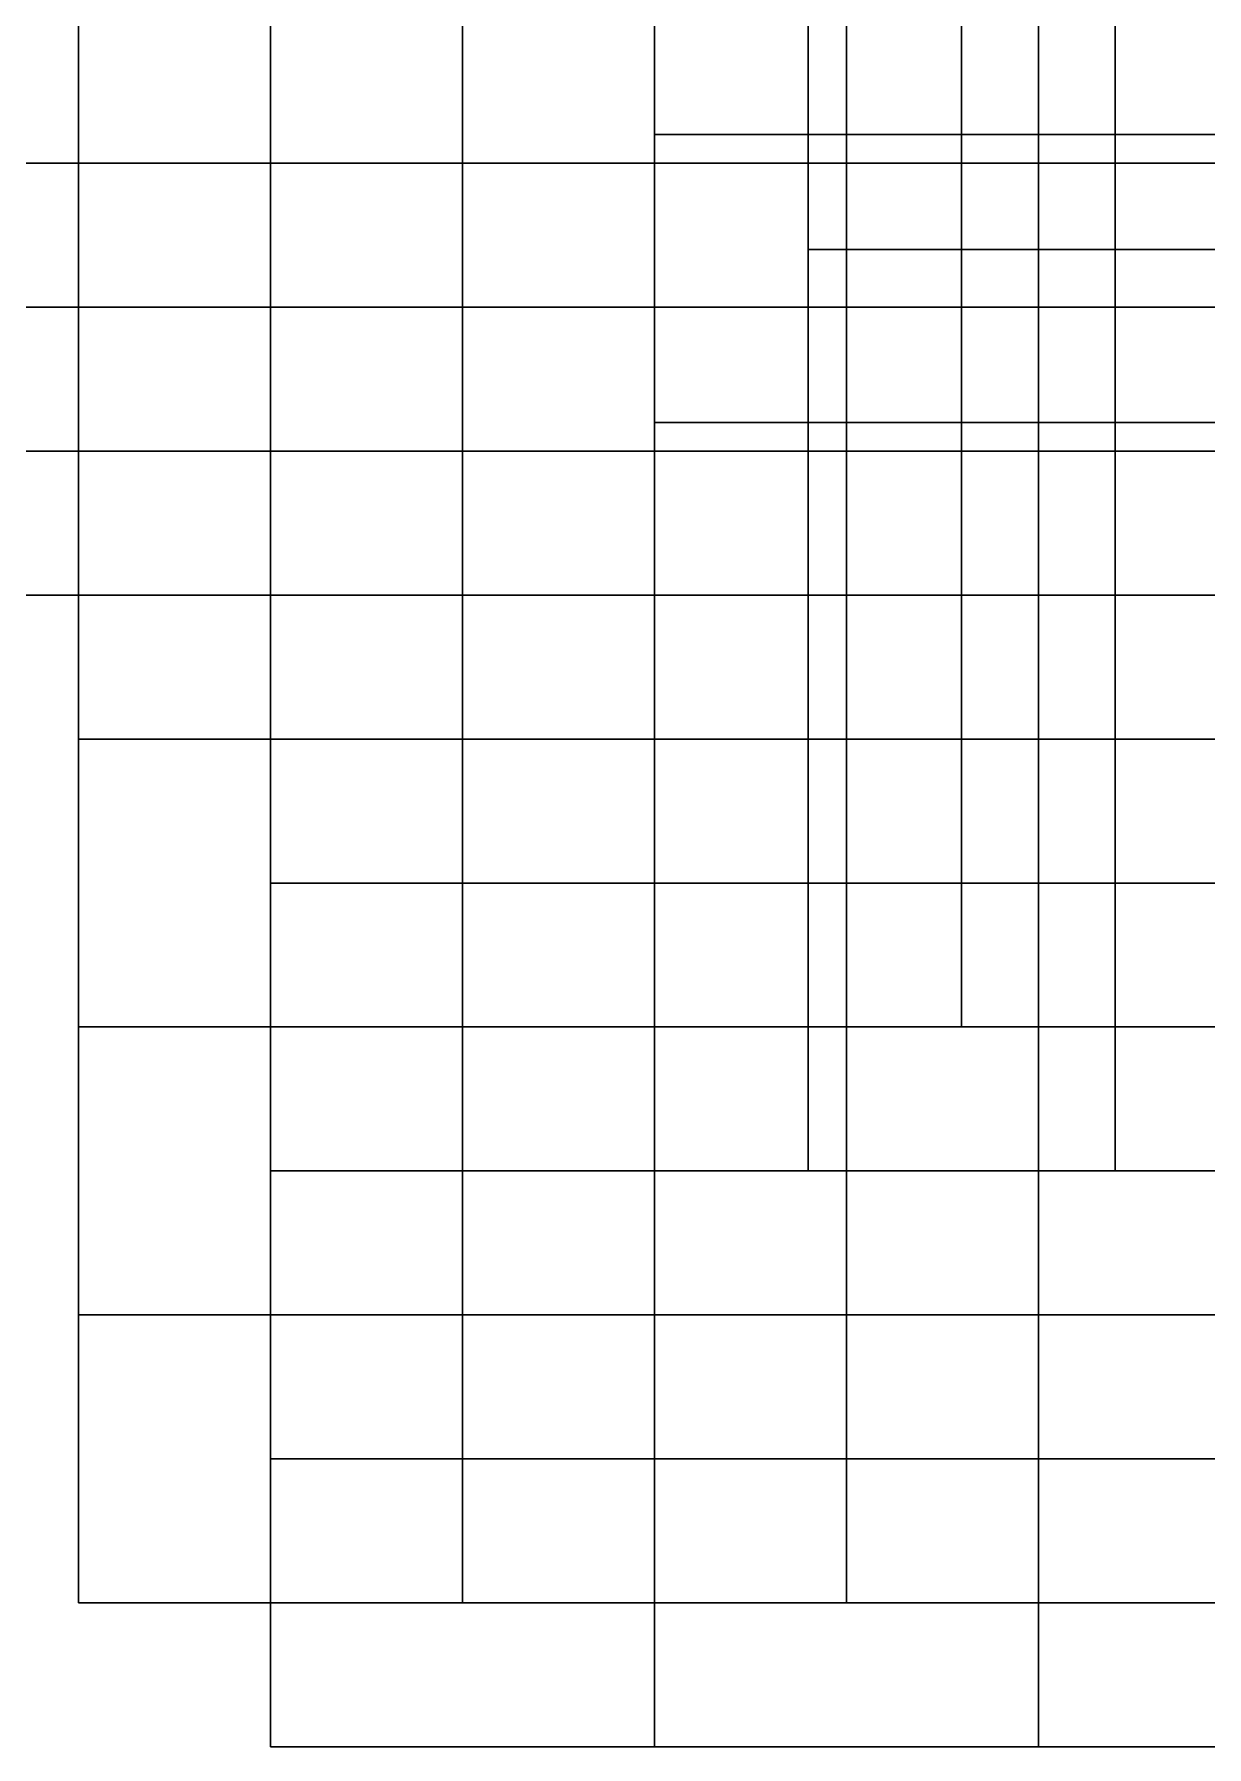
# Model space of a CAD drawing. Extents: x -2.5 to 67.5, y -27.5 to 12.5.
# Drawn here: x 22.31 to 27.4, y -7.5 to -0.07 of the extents above; entities that cross this region are included whole.
import ezdxf

# ---------------------------------------------------------------- set-up
doc = ezdxf.new("R2010")
doc.units = 0
doc.layers.add('M0', color=13, linetype='CONTINUOUS')
doc.layers.add('M1', color=11, linetype='CONTINUOUS')

msp = doc.modelspace()

# ---------------------------------------------------------------- linework, layer by layer
at = {"layer": 'M0', "color": 135}
for points in [[(22.5, -0.625), (20.625, -0.625), (20.625, 0.9375), (22.5, 0.9375)], [(20.625, -0.625, 1), (22.5, -0.625, 1), (22.5, 0.9375, 1), (20.625, 0.9375, 1)], [(22.5, -0.625, 1), (22.5, -0.625), (22.5, 0.9375), (22.5, 0.9375, 1)], [(22.5, -0.625), (22.5, -0.625, 1), (22.5, 0.9375, 1), (22.5, 0.9375)], [(24.167, -0.625), (22.5, -0.625), (22.5, 0.9375), (24.167, 0.9375)], [(22.5, -0.625, 1), (24.167, -0.625, 1), (24.167, 0.9375, 1), (22.5, 0.9375, 1)], [(24.167, -0.625, 1), (24.167, -0.625), (24.167, 0.9375), (24.167, 0.9375, 1)], [(24.167, -0.625), (24.167, -0.625, 1), (24.167, 0.9375, 1), (24.167, 0.9375)], [(25.833, -0.625), (24.167, -0.625), (24.167, 0.9375), (25.833, 0.9375)], [(24.167, -0.625, 1), (25.833, -0.625, 1), (25.833, 0.9375, 1), (24.167, 0.9375, 1)], [(25.833, -0.625, 1), (25.833, -0.625), (25.833, 0.9375), (25.833, 0.9375, 1)], [(25.833, -0.625), (25.833, -0.625, 1), (25.833, 0.9375, 1), (25.833, 0.9375)], [(27.5, -0.625), (25.833, -0.625), (25.833, 0.9375), (27.5, 0.9375)], [(25.833, -0.625, 1), (27.5, -0.625, 1), (27.5, 0.9375, 1), (25.833, 0.9375, 1)], [(21.563, -1.25), (21.563, 0), (23.333, 0), (23.333, -1.25)], [(21.563, 0, 1), (21.563, -1.25, 1), (23.333, -1.25, 1), (23.333, 0, 1)], [(23.333, -1.25), (23.333, 0), (23.333, 0, 1), (23.333, -1.25, 1)], [(23.333, 0), (23.333, -1.25), (23.333, -1.25, 1), (23.333, 0, 1)], [(23.333, -1.25), (23.333, 0), (25, 0), (25, -1.25)], [(23.333, 0, 1), (23.333, -1.25, 1), (25, -1.25, 1), (25, 0, 1)], [(25, -1.25), (25, 0), (25, 0, 1), (25, -1.25, 1)], [(25, 0), (25, -1.25), (25, -1.25, 1), (25, 0, 1)], [(25, -1.25), (25, 0), (26.667, 0), (26.667, -1.25)], [(25, 0, 1), (25, -1.25, 1), (26.667, -1.25, 1), (26.667, 0, 1)], [(26.667, -1.25), (26.667, 0), (26.667, 0, 1), (26.667, -1.25, 1)], [(26.667, 0), (26.667, -1.25), (26.667, -1.25, 1), (26.667, 0, 1)], [(26.667, -1.25), (26.667, 0), (28.125, 0), (28.125, -1.25)], [(26.667, 0, 1), (26.667, -1.25, 1), (28.125, -1.25, 1), (28.125, 0, 1)], [(22.5, -0.625), (20.625, -0.625), (20.625, -0.625, 1), (22.5, -0.625, 1)], [(22.5, -1.875), (20.625, -1.875), (20.625, -0.625), (22.5, -0.625)], [(20.625, -1.875, 1), (22.5, -1.875, 1), (22.5, -0.625, 1), (20.625, -0.625, 1)], [(20.625, -0.625), (22.5, -0.625), (22.5, -0.625, 1), (20.625, -0.625, 1)], [(22.5, -1.875, 1), (22.5, -1.875), (22.5, -0.625), (22.5, -0.625, 1)], [(24.167, -0.625), (22.5, -0.625), (22.5, -0.625, 1), (24.167, -0.625, 1)], [(22.5, -1.875), (22.5, -1.875, 1), (22.5, -0.625, 1), (22.5, -0.625)], [(24.167, -1.875), (22.5, -1.875), (22.5, -0.625), (24.167, -0.625)], [(22.5, -1.875, 1), (24.167, -1.875, 1), (24.167, -0.625, 1), (22.5, -0.625, 1)], [(22.5, -0.625), (24.167, -0.625), (24.167, -0.625, 1), (22.5, -0.625, 1)], [(24.167, -1.875, 1), (24.167, -1.875), (24.167, -0.625), (24.167, -0.625, 1)], [(25.833, -0.625), (24.167, -0.625), (24.167, -0.625, 1), (25.833, -0.625, 1)], [(24.167, -1.875), (24.167, -1.875, 1), (24.167, -0.625, 1), (24.167, -0.625)], [(25.833, -1.875), (24.167, -1.875), (24.167, -0.625), (25.833, -0.625)], [(24.167, -1.875, 1), (25.833, -1.875, 1), (25.833, -0.625, 1), (24.167, -0.625, 1)], [(24.167, -0.625), (25.833, -0.625), (25.833, -0.625, 1), (24.167, -0.625, 1)], [(25.833, -1.875, 1), (25.833, -1.875), (25.833, -0.625), (25.833, -0.625, 1)], [(27.5, -0.625), (25.833, -0.625), (25.833, -0.625, 1), (27.5, -0.625, 1)], [(25.833, -1.875), (25.833, -1.875, 1), (25.833, -0.625, 1), (25.833, -0.625)], [(27.5, -1.875), (25.833, -1.875), (25.833, -0.625), (27.5, -0.625)], [(25.833, -1.875, 1), (27.5, -1.875, 1), (27.5, -0.625, 1), (25.833, -0.625, 1)], [(25.833, -0.625), (27.5, -0.625), (27.5, -0.625, 1), (25.833, -0.625, 1)], [(21.563, -1.25), (21.563, -1.25, 1), (23.333, -1.25, 1), (23.333, -1.25)], [(21.563, -2.5), (21.563, -1.25), (23.333, -1.25), (23.333, -2.5)], [(21.563, -1.25, 1), (21.563, -2.5, 1), (23.333, -2.5, 1), (23.333, -1.25, 1)], [(21.563, -1.25, 1), (21.563, -1.25), (23.333, -1.25), (23.333, -1.25, 1)], [(23.333, -2.5), (23.333, -1.25), (23.333, -1.25, 1), (23.333, -2.5, 1)], [(23.333, -1.25), (23.333, -2.5), (23.333, -2.5, 1), (23.333, -1.25, 1)], [(23.333, -1.25), (23.333, -1.25, 1), (25, -1.25, 1), (25, -1.25)], [(23.333, -2.5), (23.333, -1.25), (25, -1.25), (25, -2.5)], [(23.333, -1.25, 1), (23.333, -2.5, 1), (25, -2.5, 1), (25, -1.25, 1)], [(23.333, -1.25, 1), (23.333, -1.25), (25, -1.25), (25, -1.25, 1)], [(25, -2.5), (25, -1.25), (25, -1.25, 1), (25, -2.5, 1)], [(25, -1.25), (25, -2.5), (25, -2.5, 1), (25, -1.25, 1)], [(25, -1.25), (25, -1.25, 1), (26.667, -1.25, 1), (26.667, -1.25)], [(25, -2.5), (25, -1.25), (26.667, -1.25), (26.667, -2.5)], [(25, -1.25, 1), (25, -2.5, 1), (26.667, -2.5, 1), (26.667, -1.25, 1)], [(25, -1.25, 1), (25, -1.25), (26.667, -1.25), (26.667, -1.25, 1)], [(26.667, -2.5), (26.667, -1.25), (26.667, -1.25, 1), (26.667, -2.5, 1)], [(26.667, -1.25), (26.667, -2.5), (26.667, -2.5, 1), (26.667, -1.25, 1)], [(26.667, -1.25), (26.667, -1.25, 1), (28.125, -1.25, 1), (28.125, -1.25)], [(26.667, -2.5), (26.667, -1.25), (28.125, -1.25), (28.125, -2.5)], [(26.667, -1.25, 1), (26.667, -2.5, 1), (28.125, -2.5, 1), (28.125, -1.25, 1)], [(26.667, -1.25, 1), (26.667, -1.25), (28.125, -1.25), (28.125, -1.25, 1)], [(20.625, -1.875), (22.5, -1.875), (22.5, -1.875, 1), (20.625, -1.875, 1)], [(24.167, -1.875), (22.5, -1.875), (22.5, -1.875, 1), (24.167, -1.875, 1)], [(22.5, -3.125), (22.5, -3.125, 1), (22.5, -1.875, 1), (22.5, -1.875)], [(24.167, -3.125), (22.5, -3.125), (22.5, -1.875), (24.167, -1.875)], [(22.5, -3.125, 1), (24.167, -3.125, 1), (24.167, -1.875, 1), (22.5, -1.875, 1)], [(22.5, -1.875), (24.167, -1.875), (24.167, -1.875, 1), (22.5, -1.875, 1)], [(24.167, -3.125, 1), (24.167, -3.125), (24.167, -1.875), (24.167, -1.875, 1)], [(25.833, -1.875), (24.167, -1.875), (24.167, -1.875, 1), (25.833, -1.875, 1)], [(24.167, -3.125), (24.167, -3.125, 1), (24.167, -1.875, 1), (24.167, -1.875)], [(25.833, -3.125), (24.167, -3.125), (24.167, -1.875), (25.833, -1.875)], [(24.167, -3.125, 1), (25.833, -3.125, 1), (25.833, -1.875, 1), (24.167, -1.875, 1)], [(24.167, -1.875), (25.833, -1.875), (25.833, -1.875, 1), (24.167, -1.875, 1)], [(25.833, -3.125, 1), (25.833, -3.125), (25.833, -1.875), (25.833, -1.875, 1)], [(27.5, -1.875), (25.833, -1.875), (25.833, -1.875, 1), (27.5, -1.875, 1)], [(25.833, -3.125), (25.833, -3.125, 1), (25.833, -1.875, 1), (25.833, -1.875)], [(27.5, -3.125), (25.833, -3.125), (25.833, -1.875), (27.5, -1.875)], [(25.833, -3.125, 1), (27.5, -3.125, 1), (27.5, -1.875, 1), (25.833, -1.875, 1)], [(25.833, -1.875), (27.5, -1.875), (27.5, -1.875, 1), (25.833, -1.875, 1)], [(21.563, -2.5, 1), (21.563, -2.5), (23.333, -2.5), (23.333, -2.5, 1)], [(23.333, -2.5), (23.333, -3.75), (23.333, -3.75, 1), (23.333, -2.5, 1)], [(23.333, -2.5), (23.333, -2.5, 1), (25, -2.5, 1), (25, -2.5)], [(23.333, -3.75), (23.333, -2.5), (25, -2.5), (25, -3.75)], [(23.333, -2.5, 1), (23.333, -3.75, 1), (25, -3.75, 1), (25, -2.5, 1)], [(23.333, -2.5, 1), (23.333, -2.5), (25, -2.5), (25, -2.5, 1)], [(25, -3.75), (25, -2.5), (25, -2.5, 1), (25, -3.75, 1)], [(25, -2.5), (25, -3.75), (25, -3.75, 1), (25, -2.5, 1)], [(25, -2.5), (25, -2.5, 1), (26.667, -2.5, 1), (26.667, -2.5)], [(25, -3.75), (25, -2.5), (26.667, -2.5), (26.667, -3.75)], [(25, -2.5, 1), (25, -3.75, 1), (26.667, -3.75, 1), (26.667, -2.5, 1)], [(25, -2.5, 1), (25, -2.5), (26.667, -2.5), (26.667, -2.5, 1)], [(26.667, -3.75), (26.667, -2.5), (26.667, -2.5, 1), (26.667, -3.75, 1)], [(26.667, -2.5), (26.667, -3.75), (26.667, -3.75, 1), (26.667, -2.5, 1)], [(26.667, -2.5), (26.667, -2.5, 1), (28.125, -2.5, 1), (28.125, -2.5)], [(26.667, -3.75), (26.667, -2.5), (28.125, -2.5), (28.125, -3.75)], [(26.667, -2.5, 1), (26.667, -3.75, 1), (28.125, -3.75, 1), (28.125, -2.5, 1)], [(26.667, -2.5, 1), (26.667, -2.5), (28.125, -2.5), (28.125, -2.5, 1)], [(24.167, -3.125), (22.5, -3.125), (22.5, -3.125, 1), (24.167, -3.125, 1)], [(22.5, -4.375), (22.5, -4.375, 1), (22.5, -3.125, 1), (22.5, -3.125)], [(24.167, -4.375), (22.5, -4.375), (22.5, -3.125), (24.167, -3.125)], [(22.5, -4.375, 1), (24.167, -4.375, 1), (24.167, -3.125, 1), (22.5, -3.125, 1)], [(22.5, -3.125), (24.167, -3.125), (24.167, -3.125, 1), (22.5, -3.125, 1)], [(24.167, -4.375, 1), (24.167, -4.375), (24.167, -3.125), (24.167, -3.125, 1)], [(25.833, -3.125), (24.167, -3.125), (24.167, -3.125, 1), (25.833, -3.125, 1)], [(24.167, -4.375), (24.167, -4.375, 1), (24.167, -3.125, 1), (24.167, -3.125)], [(25.833, -4.375), (24.167, -4.375), (24.167, -3.125), (25.833, -3.125)], [(24.167, -4.375, 1), (25.833, -4.375, 1), (25.833, -3.125, 1), (24.167, -3.125, 1)], [(24.167, -3.125), (25.833, -3.125), (25.833, -3.125, 1), (24.167, -3.125, 1)], [(25.833, -4.375, 1), (25.833, -4.375), (25.833, -3.125), (25.833, -3.125, 1)], [(27.5, -3.125), (25.833, -3.125), (25.833, -3.125, 1), (27.5, -3.125, 1)], [(25.833, -4.375), (25.833, -4.375, 1), (25.833, -3.125, 1), (25.833, -3.125)], [(27.5, -4.375), (25.833, -4.375), (25.833, -3.125), (27.5, -3.125)], [(25.833, -4.375, 1), (27.5, -4.375, 1), (27.5, -3.125, 1), (25.833, -3.125, 1)], [(25.833, -3.125), (27.5, -3.125), (27.5, -3.125, 1), (25.833, -3.125, 1)], [(23.333, -3.75), (23.333, -5), (23.333, -5, 1), (23.333, -3.75, 1)], [(23.333, -3.75), (23.333, -3.75, 1), (25, -3.75, 1), (25, -3.75)], [(23.333, -5), (23.333, -3.75), (25, -3.75), (25, -5)], [(23.333, -3.75, 1), (23.333, -5, 1), (25, -5, 1), (25, -3.75, 1)], [(23.333, -3.75, 1), (23.333, -3.75), (25, -3.75), (25, -3.75, 1)], [(25, -5), (25, -3.75), (25, -3.75, 1), (25, -5, 1)], [(25, -3.75), (25, -5), (25, -5, 1), (25, -3.75, 1)], [(25, -3.75), (25, -3.75, 1), (26.667, -3.75, 1), (26.667, -3.75)], [(25, -5), (25, -3.75), (26.667, -3.75), (26.667, -5)], [(25, -3.75, 1), (25, -5, 1), (26.667, -5, 1), (26.667, -3.75, 1)], [(25, -3.75, 1), (25, -3.75), (26.667, -3.75), (26.667, -3.75, 1)], [(26.667, -5), (26.667, -3.75), (26.667, -3.75, 1), (26.667, -5, 1)], [(26.667, -3.75), (26.667, -5), (26.667, -5, 1), (26.667, -3.75, 1)], [(26.667, -3.75), (26.667, -3.75, 1), (28.125, -3.75, 1), (28.125, -3.75)], [(26.667, -5), (26.667, -3.75), (28.125, -3.75), (28.125, -5)], [(26.667, -3.75, 1), (26.667, -5, 1), (28.125, -5, 1), (28.125, -3.75, 1)], [(26.667, -3.75, 1), (26.667, -3.75), (28.125, -3.75), (28.125, -3.75, 1)], [(24.167, -4.375), (22.5, -4.375), (22.5, -4.375, 1), (24.167, -4.375, 1)], [(22.5, -5.625), (22.5, -5.625, 1), (22.5, -4.375, 1), (22.5, -4.375)], [(24.167, -5.625), (22.5, -5.625), (22.5, -4.375), (24.167, -4.375)], [(22.5, -5.625, 1), (24.167, -5.625, 1), (24.167, -4.375, 1), (22.5, -4.375, 1)], [(22.5, -4.375), (24.167, -4.375), (24.167, -4.375, 1), (22.5, -4.375, 1)], [(24.167, -5.625, 1), (24.167, -5.625), (24.167, -4.375), (24.167, -4.375, 1)], [(25.833, -4.375), (24.167, -4.375), (24.167, -4.375, 1), (25.833, -4.375, 1)], [(24.167, -5.625), (24.167, -5.625, 1), (24.167, -4.375, 1), (24.167, -4.375)], [(25.833, -5.625), (24.167, -5.625), (24.167, -4.375), (25.833, -4.375)], [(24.167, -5.625, 1), (25.833, -5.625, 1), (25.833, -4.375, 1), (24.167, -4.375, 1)], [(24.167, -4.375), (25.833, -4.375), (25.833, -4.375, 1), (24.167, -4.375, 1)], [(25.833, -5.625, 1), (25.833, -5.625), (25.833, -4.375), (25.833, -4.375, 1)], [(27.5, -4.375), (25.833, -4.375), (25.833, -4.375, 1), (27.5, -4.375, 1)], [(25.833, -5.625), (25.833, -5.625, 1), (25.833, -4.375, 1), (25.833, -4.375)], [(27.5, -5.625), (25.833, -5.625), (25.833, -4.375), (27.5, -4.375)], [(25.833, -5.625, 1), (27.5, -5.625, 1), (27.5, -4.375, 1), (25.833, -4.375, 1)], [(25.833, -4.375), (27.5, -4.375), (27.5, -4.375, 1), (25.833, -4.375, 1)], [(23.333, -5), (23.333, -6.25), (23.333, -6.25, 1), (23.333, -5, 1)], [(23.333, -5), (23.333, -5, 1), (25, -5, 1), (25, -5)], [(23.333, -6.25), (23.333, -5), (25, -5), (25, -6.25)], [(23.333, -5, 1), (23.333, -6.25, 1), (25, -6.25, 1), (25, -5, 1)], [(23.333, -5, 1), (23.333, -5), (25, -5), (25, -5, 1)], [(25, -6.25), (25, -5), (25, -5, 1), (25, -6.25, 1)], [(25, -5), (25, -6.25), (25, -6.25, 1), (25, -5, 1)], [(25, -5), (25, -5, 1), (26.667, -5, 1), (26.667, -5)], [(25, -6.25), (25, -5), (26.667, -5), (26.667, -6.25)], [(25, -5, 1), (25, -6.25, 1), (26.667, -6.25, 1), (26.667, -5, 1)], [(25, -5, 1), (25, -5), (26.667, -5), (26.667, -5, 1)], [(26.667, -6.25), (26.667, -5), (26.667, -5, 1), (26.667, -6.25, 1)], [(26.667, -5), (26.667, -6.25), (26.667, -6.25, 1), (26.667, -5, 1)], [(26.667, -5), (26.667, -5, 1), (28.125, -5, 1), (28.125, -5)], [(26.667, -6.25), (26.667, -5), (28.125, -5), (28.125, -6.25)], [(26.667, -5, 1), (26.667, -6.25, 1), (28.125, -6.25, 1), (28.125, -5, 1)], [(26.667, -5, 1), (26.667, -5), (28.125, -5), (28.125, -5, 1)], [(24.167, -5.625), (22.5, -5.625), (22.5, -5.625, 1), (24.167, -5.625, 1)], [(22.5, -6.875), (22.5, -6.875, 1), (22.5, -5.625, 1), (22.5, -5.625)], [(24.167, -6.875), (22.5, -6.875), (22.5, -5.625), (24.167, -5.625)], [(22.5, -6.875, 1), (24.167, -6.875, 1), (24.167, -5.625, 1), (22.5, -5.625, 1)], [(22.5, -5.625), (24.167, -5.625), (24.167, -5.625, 1), (22.5, -5.625, 1)], [(24.167, -6.875, 1), (24.167, -6.875), (24.167, -5.625), (24.167, -5.625, 1)], [(25.833, -5.625), (24.167, -5.625), (24.167, -5.625, 1), (25.833, -5.625, 1)], [(24.167, -6.875), (24.167, -6.875, 1), (24.167, -5.625, 1), (24.167, -5.625)], [(25.833, -6.875), (24.167, -6.875), (24.167, -5.625), (25.833, -5.625)], [(24.167, -6.875, 1), (25.833, -6.875, 1), (25.833, -5.625, 1), (24.167, -5.625, 1)], [(24.167, -5.625), (25.833, -5.625), (25.833, -5.625, 1), (24.167, -5.625, 1)], [(25.833, -6.875, 1), (25.833, -6.875), (25.833, -5.625), (25.833, -5.625, 1)], [(27.5, -5.625), (25.833, -5.625), (25.833, -5.625, 1), (27.5, -5.625, 1)], [(25.833, -6.875), (25.833, -6.875, 1), (25.833, -5.625, 1), (25.833, -5.625)], [(27.5, -6.875), (25.833, -6.875), (25.833, -5.625), (27.5, -5.625)], [(25.833, -6.875, 1), (27.5, -6.875, 1), (27.5, -5.625, 1), (25.833, -5.625, 1)], [(25.833, -5.625), (27.5, -5.625), (27.5, -5.625, 1), (25.833, -5.625, 1)], [(23.333, -6.25), (23.333, -7.5), (23.333, -7.5, 1), (23.333, -6.25, 1)], [(23.333, -6.25), (23.333, -6.25, 1), (25, -6.25, 1), (25, -6.25)], [(23.333, -7.5), (23.333, -6.25), (25, -6.25), (25, -7.5)], [(23.333, -6.25, 1), (23.333, -7.5, 1), (25, -7.5, 1), (25, -6.25, 1)], [(23.333, -6.25, 1), (23.333, -6.25), (25, -6.25), (25, -6.25, 1)], [(25, -7.5), (25, -6.25), (25, -6.25, 1), (25, -7.5, 1)], [(25, -6.25), (25, -7.5), (25, -7.5, 1), (25, -6.25, 1)], [(25, -6.25), (25, -6.25, 1), (26.667, -6.25, 1), (26.667, -6.25)], [(25, -7.5), (25, -6.25), (26.667, -6.25), (26.667, -7.5)], [(25, -6.25, 1), (25, -7.5, 1), (26.667, -7.5, 1), (26.667, -6.25, 1)], [(25, -6.25, 1), (25, -6.25), (26.667, -6.25), (26.667, -6.25, 1)], [(26.667, -7.5), (26.667, -6.25), (26.667, -6.25, 1), (26.667, -7.5, 1)], [(26.667, -6.25), (26.667, -7.5), (26.667, -7.5, 1), (26.667, -6.25, 1)], [(26.667, -6.25), (26.667, -6.25, 1), (28.125, -6.25, 1), (28.125, -6.25)], [(26.667, -7.5), (26.667, -6.25), (28.125, -6.25), (28.125, -7.5)], [(26.667, -6.25, 1), (26.667, -7.5, 1), (28.125, -7.5, 1), (28.125, -6.25, 1)], [(26.667, -6.25, 1), (26.667, -6.25), (28.125, -6.25), (28.125, -6.25, 1)], [(22.5, -6.875), (24.167, -6.875), (24.167, -6.875, 1), (22.5, -6.875, 1)], [(24.167, -6.875), (25.833, -6.875), (25.833, -6.875, 1), (24.167, -6.875, 1)], [(25.833, -6.875), (27.5, -6.875), (27.5, -6.875, 1), (25.833, -6.875, 1)], [(23.333, -7.5, 1), (23.333, -7.5), (25, -7.5), (25, -7.5, 1)], [(25, -7.5, 1), (25, -7.5), (26.667, -7.5), (26.667, -7.5, 1)], [(26.667, -7.5, 1), (26.667, -7.5), (28.125, -7.5), (28.125, -7.5, 1)]]:
    msp.add_3dface(points, dxfattribs=at)
at = {"layer": 'M1', "color": 10}
for points in [[(25, -0.5, 1.75), (25, -0.5, 3), (25, 0.8335, 3), (25, 0.8335, 1.75)], [(26.333, -0.5, 1.75), (25, -0.5, 1.75), (25, 0.8335, 1.75), (26.333, 0.8335, 1.75)], [(25, -0.5, 3), (26.333, -0.5, 3), (26.333, 0.8335, 3), (25, 0.8335, 3)], [(26.333, -0.5, 3), (26.333, -0.5, 1.75), (26.333, 0.8335, 1.75), (26.333, 0.8335, 3)], [(26.333, -0.5, 1.75), (26.333, -0.5, 3), (26.333, 0.8335, 3), (26.333, 0.8335, 1.75)], [(27.667, -0.5, 1.75), (26.333, -0.5, 1.75), (26.333, 0.8335, 1.75), (27.667, 0.8335, 1.75)], [(26.333, -0.5, 3), (27.667, -0.5, 3), (27.667, 0.8335, 3), (26.333, 0.8335, 3)], [(25.667, 0, 1.75), (25.667, -1, 1.75), (25.667, -1, 3), (25.667, 0, 3)], [(25.667, -1, 1.75), (25.667, 0, 1.75), (27, 0, 1.75), (27, -1, 1.75)], [(25.667, 0, 3), (25.667, -1, 3), (27, -1, 3), (27, 0, 3)], [(27, -1, 1.75), (27, 0, 1.75), (27, 0, 3), (27, -1, 3)], [(27, 0, 1.75), (27, -1, 1.75), (27, -1, 3), (27, 0, 3)], [(27, -1, 1.75), (27, 0, 1.75), (28.333, 0, 1.75), (28.333, -1, 1.75)], [(27, 0, 3), (27, -1, 3), (28.333, -1, 3), (28.333, 0, 3)], [(26.333, -0.5, 1.75), (25, -0.5, 1.75), (25, -0.5, 3), (26.333, -0.5, 3)], [(25, -1.75, 1.75), (25, -1.75, 3), (25, -0.5, 3), (25, -0.5, 1.75)], [(26.333, -1.75, 1.75), (25, -1.75, 1.75), (25, -0.5, 1.75), (26.333, -0.5, 1.75)], [(25, -1.75, 3), (26.333, -1.75, 3), (26.333, -0.5, 3), (25, -0.5, 3)], [(25, -0.5, 1.75), (26.333, -0.5, 1.75), (26.333, -0.5, 3), (25, -0.5, 3)], [(26.333, -1.75, 3), (26.333, -1.75, 1.75), (26.333, -0.5, 1.75), (26.333, -0.5, 3)], [(27.667, -0.5, 1.75), (26.333, -0.5, 1.75), (26.333, -0.5, 3), (27.667, -0.5, 3)], [(26.333, -1.75, 1.75), (26.333, -1.75, 3), (26.333, -0.5, 3), (26.333, -0.5, 1.75)], [(27.667, -1.75, 1.75), (26.333, -1.75, 1.75), (26.333, -0.5, 1.75), (27.667, -0.5, 1.75)], [(26.333, -1.75, 3), (27.667, -1.75, 3), (27.667, -0.5, 3), (26.333, -0.5, 3)], [(26.333, -0.5, 1.75), (27.667, -0.5, 1.75), (27.667, -0.5, 3), (26.333, -0.5, 3)], [(25.667, -1, 1.75), (25.667, -2.5, 1.75), (25.667, -2.5, 3), (25.667, -1, 3)], [(25.667, -1, 1.75), (25.667, -1, 3), (27, -1, 3), (27, -1, 1.75)], [(25.667, -2.5, 1.75), (25.667, -1, 1.75), (27, -1, 1.75), (27, -2.5, 1.75)], [(25.667, -1, 3), (25.667, -2.5, 3), (27, -2.5, 3), (27, -1, 3)], [(25.667, -1, 3), (25.667, -1, 1.75), (27, -1, 1.75), (27, -1, 3)], [(27, -2.5, 1.75), (27, -1, 1.75), (27, -1, 3), (27, -2.5, 3)], [(27, -1, 1.75), (27, -2.5, 1.75), (27, -2.5, 3), (27, -1, 3)], [(27, -1, 1.75), (27, -1, 3), (28.333, -1, 3), (28.333, -1, 1.75)], [(27, -2.5, 1.75), (27, -1, 1.75), (28.333, -1, 1.75), (28.333, -2.5, 1.75)], [(27, -1, 3), (27, -2.5, 3), (28.333, -2.5, 3), (28.333, -1, 3)], [(27, -1, 3), (27, -1, 1.75), (28.333, -1, 1.75), (28.333, -1, 3)], [(26.333, -1.75, 1.75), (25, -1.75, 1.75), (25, -1.75, 3), (26.333, -1.75, 3)], [(25, -3.125, 1.75), (25, -3.125, 3), (25, -1.75, 3), (25, -1.75, 1.75)], [(26.333, -3.125, 1.75), (25, -3.125, 1.75), (25, -1.75, 1.75), (26.333, -1.75, 1.75)], [(25, -3.125, 3), (26.333, -3.125, 3), (26.333, -1.75, 3), (25, -1.75, 3)], [(25, -1.75, 1.75), (26.333, -1.75, 1.75), (26.333, -1.75, 3), (25, -1.75, 3)], [(26.333, -3.125, 3), (26.333, -3.125, 1.75), (26.333, -1.75, 1.75), (26.333, -1.75, 3)], [(27.667, -1.75, 1.75), (26.333, -1.75, 1.75), (26.333, -1.75, 3), (27.667, -1.75, 3)], [(26.333, -3.125, 1.75), (26.333, -3.125, 3), (26.333, -1.75, 3), (26.333, -1.75, 1.75)], [(27.667, -3.125, 1.75), (26.333, -3.125, 1.75), (26.333, -1.75, 1.75), (27.667, -1.75, 1.75)], [(26.333, -3.125, 3), (27.667, -3.125, 3), (27.667, -1.75, 3), (26.333, -1.75, 3)], [(26.333, -1.75, 1.75), (27.667, -1.75, 1.75), (27.667, -1.75, 3), (26.333, -1.75, 3)], [(25.667, -2.5, 1.75), (25.667, -3.75, 1.75), (25.667, -3.75, 3), (25.667, -2.5, 3)], [(25.667, -2.5, 1.75), (25.667, -2.5, 3), (27, -2.5, 3), (27, -2.5, 1.75)], [(25.667, -3.75, 1.75), (25.667, -2.5, 1.75), (27, -2.5, 1.75), (27, -3.75, 1.75)], [(25.667, -2.5, 3), (25.667, -3.75, 3), (27, -3.75, 3), (27, -2.5, 3)], [(25.667, -2.5, 3), (25.667, -2.5, 1.75), (27, -2.5, 1.75), (27, -2.5, 3)], [(27, -3.75, 1.75), (27, -2.5, 1.75), (27, -2.5, 3), (27, -3.75, 3)], [(27, -2.5, 1.75), (27, -3.75, 1.75), (27, -3.75, 3), (27, -2.5, 3)], [(27, -2.5, 1.75), (27, -2.5, 3), (28.333, -2.5, 3), (28.333, -2.5, 1.75)], [(27, -3.75, 1.75), (27, -2.5, 1.75), (28.333, -2.5, 1.75), (28.333, -3.75, 1.75)], [(27, -2.5, 3), (27, -3.75, 3), (28.333, -3.75, 3), (28.333, -2.5, 3)], [(27, -2.5, 3), (27, -2.5, 1.75), (28.333, -2.5, 1.75), (28.333, -2.5, 3)], [(26.333, -3.125, 1.75), (25, -3.125, 1.75), (25, -3.125, 3), (26.333, -3.125, 3)], [(25, -4.375, 1.75), (25, -4.375, 3), (25, -3.125, 3), (25, -3.125, 1.75)], [(26.333, -4.375, 1.75), (25, -4.375, 1.75), (25, -3.125, 1.75), (26.333, -3.125, 1.75)], [(25, -4.375, 3), (26.333, -4.375, 3), (26.333, -3.125, 3), (25, -3.125, 3)], [(25, -3.125, 1.75), (26.333, -3.125, 1.75), (26.333, -3.125, 3), (25, -3.125, 3)], [(26.333, -4.375, 3), (26.333, -4.375, 1.75), (26.333, -3.125, 1.75), (26.333, -3.125, 3)], [(27.667, -3.125, 1.75), (26.333, -3.125, 1.75), (26.333, -3.125, 3), (27.667, -3.125, 3)], [(26.333, -4.375, 1.75), (26.333, -4.375, 3), (26.333, -3.125, 3), (26.333, -3.125, 1.75)], [(27.667, -4.375, 1.75), (26.333, -4.375, 1.75), (26.333, -3.125, 1.75), (27.667, -3.125, 1.75)], [(26.333, -4.375, 3), (27.667, -4.375, 3), (27.667, -3.125, 3), (26.333, -3.125, 3)], [(26.333, -3.125, 1.75), (27.667, -3.125, 1.75), (27.667, -3.125, 3), (26.333, -3.125, 3)], [(25.667, -3.75, 1.75), (25.667, -5, 1.75), (25.667, -5, 3), (25.667, -3.75, 3)], [(25.667, -3.75, 1.75), (25.667, -3.75, 3), (27, -3.75, 3), (27, -3.75, 1.75)], [(25.667, -5, 1.75), (25.667, -3.75, 1.75), (27, -3.75, 1.75), (27, -5, 1.75)], [(25.667, -3.75, 3), (25.667, -5, 3), (27, -5, 3), (27, -3.75, 3)], [(25.667, -3.75, 3), (25.667, -3.75, 1.75), (27, -3.75, 1.75), (27, -3.75, 3)], [(27, -5, 1.75), (27, -3.75, 1.75), (27, -3.75, 3), (27, -5, 3)], [(27, -3.75, 1.75), (27, -5, 1.75), (27, -5, 3), (27, -3.75, 3)], [(27, -3.75, 1.75), (27, -3.75, 3), (28.333, -3.75, 3), (28.333, -3.75, 1.75)], [(27, -5, 1.75), (27, -3.75, 1.75), (28.333, -3.75, 1.75), (28.333, -5, 1.75)], [(27, -3.75, 3), (27, -5, 3), (28.333, -5, 3), (28.333, -3.75, 3)], [(27, -3.75, 3), (27, -3.75, 1.75), (28.333, -3.75, 1.75), (28.333, -3.75, 3)], [(25, -4.375, 1.75), (26.333, -4.375, 1.75), (26.333, -4.375, 3), (25, -4.375, 3)], [(26.333, -4.375, 1.75), (27.667, -4.375, 1.75), (27.667, -4.375, 3), (26.333, -4.375, 3)], [(25.667, -5, 3), (25.667, -5, 1.75), (27, -5, 1.75), (27, -5, 3)], [(27, -5, 3), (27, -5, 1.75), (28.333, -5, 1.75), (28.333, -5, 3)]]:
    msp.add_3dface(points, dxfattribs=at)

doc.saveas('drawing.dxf')
